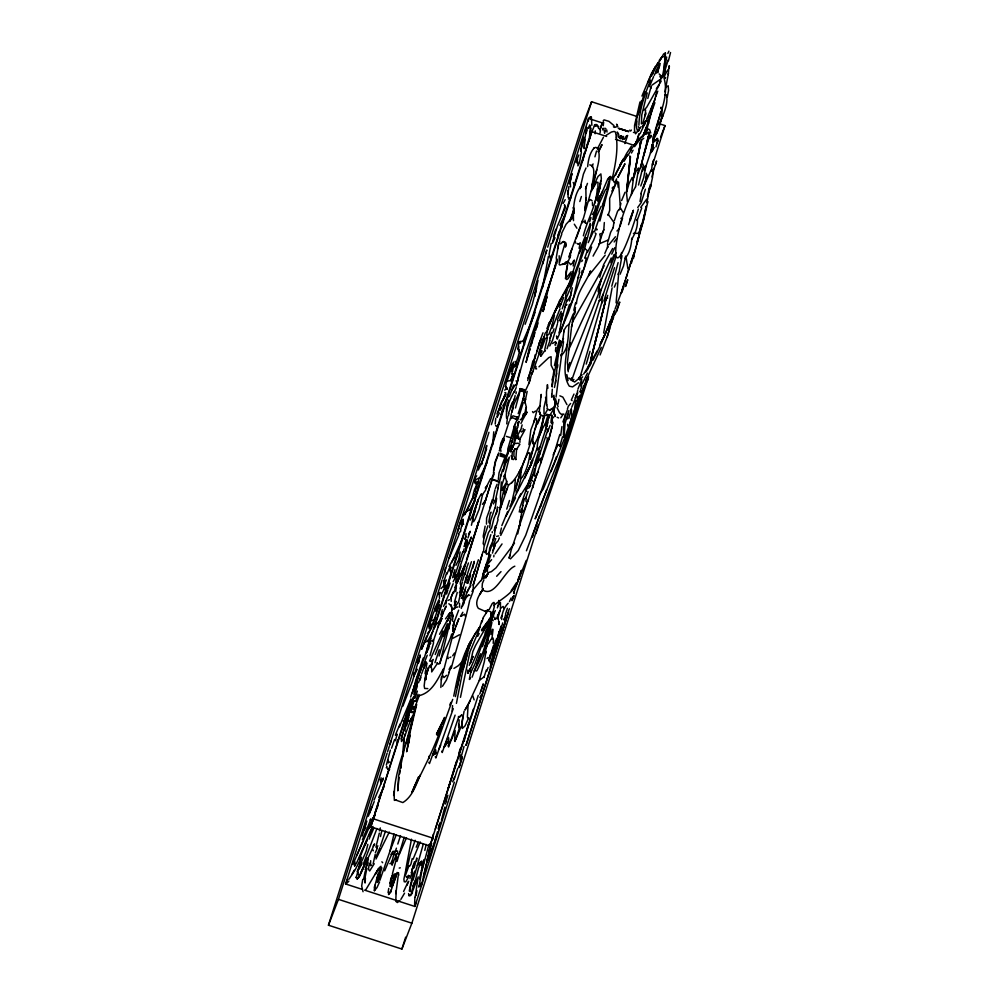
<?xml version="1.0" encoding="UTF-8"?>
<svg xmlns="http://www.w3.org/2000/svg" width="999" height="999" viewBox="0 0 999 999"><rect width="100%" height="100%" fill="white"/><g stroke="black" fill="none" stroke-linecap="round" stroke-linejoin="round"><path stroke-width="1.5" d="M506.468 411.913L506.481 408.204M592.732 228.609L592.732 226.348M451.198 601.398L451.198 598.576M549.075 254.433L551.211 243.281M475.561 479.108L475.536 483.391L476.848 484.915M489.223 558.004L489.26 552.509L492.769 542.694M516.595 448.901L515.834 459.565L513.886 456.019L514.01 450.924L515.109 448.726L516.595 448.901L516.433 449.55L519.905 444.268L518.019 443.194L515.434 443.544M591.62 247.053L568.169 313.049L557.242 339.148L556.98 336.638M504.295 493.968L504.345 490.659L507.03 481.293M580.856 386.163L581.743 379.433L577.959 389.073M592.807 219.58L595.904 205.732M665.284 59.228L665.384 52.997L663.523 54.071L661.862 57.33M501.698 619.555C501.71 613.611 503.946 607.467 508.179 603.246M568.206 371.765L568.356 366.87L569.705 362.525M630.182 158.366L629.845 155.856M429.021 758.453L429.071 756.181M493.756 431.818L492.682 444.805M553.621 396.416L553.758 399.862L555.831 398.988M563.424 435.164L563.773 423.301L565.571 414.548M403.534 753.009L403.896 738.211L401.511 741.52L401.323 738.761L410.676 704.457M425.449 675.824L425.824 679.77L425.649 670.704M443.856 587L443.881 585.889M586.038 200.212L585.839 186.576M584.865 207.53L584.914 210.514L586.101 198.139M593.319 226.373L593.344 225.462M600.761 180.707L596.878 199.251M454.995 575.099L455.069 572.589L453.946 573.376M488.698 556.043L489.71 548.039L494.268 537.874M551.748 394.318L551.66 397.227L554.045 395.292M444.405 584.502L444.53 580.619L444.455 584.652M454.757 738.698L455.132 730.469L451.173 740.446M533.791 482.43L533.041 487.624M591.858 125.362L591.358 116.908M416.695 860.763L416.795 857.954L414.135 867.819M448.651 737.712L448.976 744.642M485.039 632.941L493.543 614.485L493.406 611.575M482.579 494.567L479.158 509.128L475.012 519.443L473.576 521.703L472.739 521.353M515.596 433.691L514.16 440.422M591.945 186.226L591.845 188.886C591.52 182.967 597.627 166.171 589.747 164.86M470.204 599.1L472.977 591.67L473.389 584.502M489.635 527.734L490.534 520.904L494.867 508.116M588.686 141.621L591.808 131.643L606.618 136.451M669.018 65.922L668.219 74.575M636.575 125.512L636.8 121.079M451.873 610.152L451.61 606.268L448.851 603.733M498.389 619.917L497.564 615.034M564.11 434.99L563.985 437.35L565.047 423.514L568.893 410.452M498.326 479.495L499.038 472.914L504.932 457.392L499.875 455.919M514.135 400.374L515.134 395.567M517.782 427.609L518.806 421.453L517.407 423.439M584.902 139.385L584.215 148.664L584.278 142.12L586.838 127.285M402.797 756.443L403.896 738.211M606.181 298.401L589.697 364.36L583.678 374.101M665.384 52.997L664.323 66.508L662.25 77.535M597.24 188.736C596.49 205.457 587.187 219.83 583.354 235.826M640.571 167.607L649.313 132.667L647.689 132.105L645.554 133.779M492.207 532.717L492.27 531.68M551.985 394.006L552.297 389.248M475.899 671.041L476.885 670.741C486.263 652.772 491.033 632.005 490.871 611.75L487.612 610.826L482.879 618.119M595.129 133.741L595.317 130.906M541.296 462.549L540.709 458.291L537.2 463.149M552.385 384.066L552.185 386.975L552.522 377.834M452.172 711.151L452.559 705.619M468.756 717.632L465.01 725.911L462.312 728.471L461.95 722.427L464.123 711.138M504.645 477.697L505.294 474.537L501.985 484.652L501.81 490.147L505.644 483.641M461.638 726.785L462.949 716.408M573.813 310.227L575.474 303.184M599.825 240.959L603.808 229.67L604.333 222.552M664.023 70.217L664.535 63.024M373.139 846.116L374.613 843.905L359.24 877.035L357.192 878.97L356.256 877.584L361.526 857.179L355.095 869.954L348.988 879.207M588.361 121.129L588.548 118.456L603.284 123.239M365.422 878.258L365.072 883.016L365.209 876.685L366.908 868.256M526.223 497.352L525.936 501.086L526.898 502.247L528.296 500.362M638.648 168.594L635.551 186.925M461.301 608.403L463.736 601.036M506.73 423.876L507.542 417.058M645.604 109.915L645.167 115.597L645.579 114.036M381.106 777.796L381.044 783.878L380.244 779.457M452.46 621.241L452.984 615.459L451.61 612.624L451.985 607.904M493.194 643.344L493.481 639.685M517.182 432.704L517.357 430.419L516.858 433.703M652.984 164.56L653.309 160.577M412.899 718.368C407.842 745.441 392.595 772.439 394.368 800.374L396.478 800.087L394.78 799.712L402.847 802.572C412.5 796.69 415.984 784.864 420.167 775.024M587.637 166.633C588.299 160.052 589.672 152.884 594.205 147.864L595.804 147.377L597.964 148.376C601.635 159.191 595.566 170.779 593.881 181.506L596.803 169.768M393.631 795.479L393.981 791.383M410.464 706.231L410.739 702.971M518.806 346.528L518.456 350.786L520.779 353.409M604.183 265.746L572.602 321.728L573.414 317.607L572.402 322.677M524.987 402.672L525.437 398.888L525.074 402.822M589.298 139.186L590.421 126.473L589.785 124.912L588.086 128.421L589.11 127.622M616.096 302.834L618.556 274.95M488.836 521.815L490.297 513.274M525.087 402.684L525.437 398.888M561.838 353.234L556.043 397.09M575.012 309.777L575.499 307.567M651.548 171.091L652.235 163.724M474.125 670.928C484.44 653.858 489.06 633.304 491.383 613.611M521.328 431.98L524.999 429.695L519.792 439.223L518.344 438.836L518.568 436.551M563.523 341.72L562.075 351.898M606.98 132.043L606.755 129.907M501.311 481.918L500.374 496.94L500.961 506.78M414.885 897.302L414.597 904.807L415.534 904.232M472.727 519.48L474.125 511.213L478.209 499.5M559.178 255.769L559.265 263.274L564.56 244.755M415.159 897.152L418.194 876.872L411.775 893.381L409.602 895.529L408.866 895.566L408.579 893.606M599.238 297.964L601.211 289.298M496.653 498.326L495.142 507.954M494.642 533.578L495.641 526.123M597.852 190.597L598.001 182.342L596.515 182.255L591.171 191.496M554.445 387.437C558.179 371.678 555.644 352.797 563.498 338.524M628.621 171.728L626.523 191.696M628.945 168.656L629.582 162.525M669.143 68.357L669.38 66.096M555.456 383.291L555.756 380.432M626.748 191.708L630.157 159.765M626.735 190.821L630.494 156.693M498.526 604.02L498.913 600.424M567.132 344.368C566.645 357.854 561.55 373.988 569.293 386.176L572.564 386.888L578.458 382.779M469.705 600.249C465.084 622.989 457.055 645.654 451.273 668.231M597.914 192.545L598.189 190.072M544.705 349.837L547.452 337.525M659.615 81.406L659.802 79.695L652.097 85.09M433.216 641.483L438.037 627.072L438.598 622.015M465.509 538.136L466.009 533.641M512.962 377.222L513.199 375.162M589.622 137.188L591.058 128.259M650.849 88.324L651.398 86.164M441.433 679.907L443.331 669.904M532.579 441.396L533.016 443.881C532.017 434.415 536.351 425.05 540.147 416.571M639.31 234.753L633.453 257.13M406.78 869.742L410.252 854.832L415.147 840.271M550.936 422.502L551.81 415.234L551.585 416.508M492.732 500.824L494.942 489.847M517.757 349.175L519.23 341.483M568.419 190.459L568.893 186.526M396.216 890.571L395.766 901.273L397.365 902.534L399.912 900.524M497.327 415.284L497.077 417.32L499.4 412.949M540.909 396.965L541.233 394.393L539.273 411.388L540.384 414.76L543.306 416.059L548.376 414.76L546.553 414.448L550.599 415.334M590.022 238.037L595.679 218.219L601.098 206.518M399.051 777.359L397.739 790.858L398.589 776.048L403.446 752.884M487.212 645.854L485.489 649.338L485.964 651.56L484.365 661.55L479.295 680.456L468.106 704.595L467.395 717.207L468.656 718.531M515.996 393.743L516.233 391.895M633.503 258.379L633.903 255.269M443.131 672.414L453.134 633.953L458.891 618.556L455.944 625.986M498.713 635.764L499.313 631.156M533.416 362.799L540.534 340.284L540.134 342.37M546.753 338.361L547.177 335.202L548.876 334.415L552.822 323.626M557.492 367.507L557.854 364.76M562.449 342.557L564.123 330.07L566.408 326.348L569.08 324.238L573.176 314.048M563.886 331.868L564.123 330.07M584.914 210.514L585.988 202.56M567.245 418.993L567.882 414.173M509.303 370.741L506.555 379.957L505.694 386.388L506.843 388.936M536.026 366.396L535.701 368.831L536.625 368.906M560.039 329.782L561.163 321.453L565.009 307.13M647.065 143.981L648.014 136.938L647.065 143.981L647.539 141.671L640.596 166.883M426.96 663.174L425.112 673.726M560.701 435.527L561.925 426.598M631.368 194.568L633.116 180.807L632.579 177.722M598.888 287.774C605.669 267.17 597.015 288.024 598.738 293.281L601.186 289.785L616.008 252.572M467.844 670.029L467.694 673.301L470.904 667.607L486.75 630.319M598.351 291.508L598.851 287.974M613.161 227.697L613.861 222.715M640.247 144.73L641.857 139.823L643.781 138.212M370.679 860.676L370.429 865.696L371.591 865.171M559.29 444.967L559.74 446.441L559.939 445.017M577.235 401.336L577.322 400.686M486.226 448.901L486.725 445.442L482.954 459.528L478.346 469.967L477.984 469.368M439.085 592.395L439.523 598.588M470.354 513.424L470.754 510.614L469.493 509.94L466.545 511.351L464.71 514.747M469.343 679.42L471.078 670.304M497.415 506.93L496.328 513.836M552.372 384.578L560.264 340.721M640.796 193.731L646.216 178.809L646.378 173.314M511.65 374.188L513.623 366.471L514.51 365.097L514.522 366.983L517.919 357.642L519.28 352.422L519.005 349.613M556.218 376.123L556.643 373.251M441.383 677.21L440.846 687.474M537.837 462.3L540.284 451.223M579.145 272.065L579.72 268.256M654.183 168.107L652.022 177.01M485.764 652.934L485.964 651.56M646.84 174.725L646.216 178.809L646.778 175.05M445.979 604.045L446.516 600.524M519.792 439.223L519.93 438.324L519.93 442.32M554.02 369.955L552.447 380.294L552.971 377.26M545.466 430.606L546.178 425.999L545.442 423.539L547.789 415.621M617.507 133.516L617.232 132.005L617.894 132.867M620.679 258.441L621.59 252.51M581.406 151.973L579.432 162.849L577.946 165.834L577.897 162.637M395.879 893.618L398.601 872.876M453.983 623.726L452.709 631.056L454.22 621.478M459.178 719.854L458.728 727.609L458.691 724.25L458.703 725.986M455.781 591.583L456.431 585.277L453.746 592.882M510.864 416.583L511.326 413.686M565.846 244.368L565.409 247.115L564.835 241.895M557.642 322.739L557.979 320.592M543.518 415.971L541.495 428.496L544.418 415.259M551.81 415.234L551.685 420.716M362.737 879.37L361.675 886.026L363.037 891.732M452.709 631.056L453.271 627.609M521.053 516.633L519.418 526.311L522.352 508.791M552.26 328.122L560.002 308.791M569.455 300.986L572.315 287.799M650.237 184.665L646.977 202.347M444.83 572.102L445.492 567.981M411.463 839.197L405.731 869.717M560.689 346.915L561.413 342.37M601.922 300.836L603.009 294.056M388.062 892.744L388.761 888.436M621.99 255.694L619.168 271.778L617.906 274.438M506.718 381.968L511.538 367.744M416.096 895.541L416.933 890.534M490.184 654.757L489.26 660.264L490.596 663.523L499.3 631.405L495.005 647.464M369.243 863.286L368.481 869.292L369.655 870.978L374.238 863.748M568.081 261.763L570.654 255.407M646.216 206.131L642.944 222.665L638.024 239.56M413.673 689.36L415.746 680.282L423.251 658.066M522.115 424.887L520.604 430.694M557.517 249.013L558.903 242.62L556.256 257.68L556.93 263.361M640.022 201.511L641.271 194.193M668.468 73.139L664.972 91.871M507.592 405.457L508.491 400.162M446.553 573.026L443.681 582.242L443.781 586.7M451.373 615.234L448.838 629.133M499.975 448.289L500.824 443.381L503.034 438.374M546.615 335.214L547.402 330.706M399.687 773.775L400.187 771.003M513.886 433.678L514.947 427.759M571.391 328.521L567.395 362.475L568.231 370.192L600.312 289.335M375.924 847.214L379.32 833.141M460.464 697.327L469.905 651.922L478.783 630.669M643.219 165.609L638.511 185.002M394.043 833.915L389.96 851.21L379.857 880.356M472.839 496.316L473.801 491.858L475.424 490.646L476.948 485.764L476.086 487.037M503.558 441.521L504.045 438.848M492.407 553.121L495.092 545.104L492.907 550.387M650.274 187.837L652.559 177.16L652.822 169.718M551.997 325.786L554.42 315.334M568.856 418.569L571.291 408.491M396.079 859.515L396.528 854.157L392.02 865.171L392.607 860.464M456.418 703.371L462.774 670.916L467.707 653.084M487.637 566.933L487.3 571.478M460.177 758.778L460.989 754.844L460.114 756.98M386.338 765.159L390.372 750.087M603.646 333.017L612.112 287.837M644.655 169.93L651.56 149.8L651.773 144.543M419.755 656.555L418.344 663.111L420.179 654.957L412.412 681.38L402.847 706.206M453.733 696.128C457.704 676.735 461.288 656.231 472.115 639.31M516.296 386.176L518.131 379.22M491.52 528.171L493.931 518.618L497.327 510.264M482.767 578.846L483.816 573.301M390.921 877.909L390.072 883.665L392.657 875.099M493.431 472.802L495.529 461.85L498.164 454.87M516.783 383.978L523.588 358.828L555.744 265.609M531.181 480.906L534.615 469.305M580.956 150.275L580.681 151.349L582.405 142.47M554.445 365.597L560.102 340.622M413.961 672.976L413.798 676.273L417.307 669.255M577.197 393.057L577.709 390.397M647.489 196.666L649.188 187.949M667.32 96.828L668.568 90.422L668.194 85.752L665.546 87.562M363.673 879.008L365.135 871.54M503.309 469.592L505.344 459.253M515.484 488.474L520.641 471.428L515.834 489.098L516.308 492.807M391.608 877.909L392.17 875.074M466.82 539.46L464.235 546.64L466.083 539.772M409.278 891.008L411.051 882.055M493.531 470.392L495.329 461.326L498.688 452.884M523.264 398.926L524.85 391.883L524.15 393.494L529.108 382.829L532.03 372.677M540.684 356.268L541.008 354.633M573.176 265.996L574.35 260.052L572.976 261.576M603.658 122.19L603.234 125.737M413.661 689.585L414.385 685.988L413.324 690.022M455.432 696.603L460.027 674.662M512.287 451.948L511.9 459.19L511.763 457.155M493.319 616.883L493.581 615.521L490.734 620.566L491.908 622.564L489.46 633.541L483.816 651.473M558.004 404.145L558.953 399.4M506.618 407.38L507.417 403.371M537.986 280.394L534.715 296.378L536.451 288.249L532.292 304.42L525.124 324.275M421.228 865.496L422.09 861.213L417.345 865.284L413.037 880.107M431.668 843.431L427.397 861.063L429.97 856.355L433.791 844.58M504.32 487.187L499.562 509.877M527.185 391.408L525.524 399.263L524.325 400.986M488.036 624.537L488.673 621.378L486.9 622.739L481.905 630.906M571.928 325.062L571.44 327.447L572.614 321.491M551.81 428.259L552.21 426.735L548.726 439.785L553.034 422.19M638.373 154.67L641.358 139.972M354.907 861.762L354.682 865.983M426.523 674.75L428.459 667.757L424.925 679.445L424.163 685.863L424.637 688.473L427.797 688.598M457.092 687.362C461.301 668.618 464.822 648.301 476.211 632.454M586.138 237.637L578.858 262.55L569.405 286.8L573.276 271.74M634.427 174.013L640.259 144.443L634.128 174.8M423.851 668.331L426.049 661.887L425.999 664.972M426.81 652.247L428.608 643.443L428.121 640.359L432.917 631.48M557.092 259.178L547.864 290.634L543.119 311.413L545.953 300.374M569.617 258.192L570.866 252.085M593.856 219.48L599.775 197.777L607.979 178.471M593.356 224.001L593.893 221.378M577.559 396.228L577.16 400.574M543.119 311.413L545.604 299.425M599.163 190.921L600.686 183.541L598.701 193.007M633.703 177.198L639.335 150.037M653.271 138.324L653.97 134.927M644.83 212.725L646.053 206.793M647.876 201.673L643.818 219.393L638.723 234.153L638.249 233.279L633.416 233.391M524.075 393.793L523.189 399.7L525.099 399.275M562.662 315.122L561.163 321.453M574.15 413.099L575.586 400.774M625.661 256.169L623.501 266.034L620.079 274.263M389.86 886.375L391.046 880.731M529.994 459.203L534.627 443.156M535.364 465.946L538.498 454.645M573.339 316.995L575.137 308.454M482.092 554.632L473.401 584.39M427.447 858.516L426.835 861.388L427.36 859.053M487.737 629.008L474.875 664.11L470.841 672.477M542.569 287.4L548.476 256.169M430.407 847.227L421.166 886.4M567.519 265.047L565.459 278.571C567.694 282.118 570.067 274.613 571.153 273.414M579.095 248.314L580.294 242.769L578.259 244.43M637.562 139.598L638.761 134.078M493.893 535.302L492.919 540.796L494.917 534.602M421.553 870.629L424.288 859.59M538.873 344.742L540.334 341.895M517.707 533.928L519.542 525.474M408.953 741.37L406.655 751.76L410.676 729.52L416.695 704.47M580.681 151.349L583.803 137.225M596.266 198.077L597.09 194.38M599.75 277.297L603.671 264.51L612.662 248.489M619.517 209.665L620.916 203.272M652.397 144.593L650.511 153.084L651.298 150.112M406.793 725.237L409.14 714.66M409.478 713.149L410.139 710.202M463.174 521.528L462.075 526.023M428.171 855.406L431.58 840.921M483.916 652.647L485.539 645.354M555.444 399.45C556.643 405.132 551.573 411.026 555.407 416.483M611.95 179.882C615.421 164.473 619.005 147.59 615.421 132.055L614.123 131.406L611.388 132.03L606.243 135.29M458.042 529.045L457.53 531.343L459.14 528.346M471.428 525.249L473.002 518.256M451.698 634.028C448.963 644.255 442.395 652.984 439.872 663.461L438.549 664.085L436.963 662.674M412.212 858.578L410.989 863.96L409.79 865.996L408.928 865.846L405.631 874.799M530.394 459.016L533.891 446.378M545.504 400.786L543.993 407.492L544.018 414.11L545.154 413.811L547.365 409.84M645.404 189.223L641.246 202.51L637.712 207.53M414.61 687.911L420.916 668.506L420.104 671.066M490.884 513.124L491.108 512.112M518.181 396.578L520.154 388.586L524.55 389.722M364.61 890.146L414.897 906.468L415.721 902.871M521.253 477.659L517.582 490.734M484.902 648.026L485.551 645.217M519.243 512.012L519.917 509.053M414.086 690.759L422.015 663.998M452.584 577.684L454.957 569.617M455.606 582.842L456.63 574.987L453.159 581.743M500.099 533.691L501.411 528.009M549.575 340.634L551.71 332.442L550.149 338.162M599.5 188.611L601.348 178.696L600.874 173.926L598.026 176.461L592.669 187.712M499.163 637.1L500.199 632.567M569.73 424.762L571.665 416.358L571.465 409.44M668.219 59.878L663.086 76.436M670.541 52.547L668.456 60.739M424.812 850.436L426.198 844.467M423.464 876.56L426.386 864.01M410.252 735.326L407.904 745.354L408.953 740.858M495.204 501.061L498.176 487.712L497.677 488.823M511.538 503.608L514.46 490.484L515.322 479.67M491.87 639.01L493.069 629.407M657.492 72.228L658.878 66.284M618.106 262.612L611.775 286.263M660.814 108.192L661.051 107.205L661.55 109.653M508.291 415.959L508.878 413.474M463.099 668.88C467.095 654.782 470.217 639.148 479.42 627.447M565.372 245.941L566.058 243.007M470.641 662.062L470.442 662.886L472.852 651.498L475.524 645.516L487.724 623.988L483.678 630.007M419.48 878.858L423.039 863.835M428.671 852.784L431.281 842.257M555.819 400.474L553.508 410.214L554.07 414.048M594.492 179.058L583.591 217.732L569.942 254.071M392.445 873.663L396.953 856.955M515.496 407.979L520.342 389.997L525.511 391.908M405.706 870.491L403.883 879.232L404.245 881.767L405.744 881.855L409.44 875.748M533.828 422.102L537.187 409.665L540.159 405.582M438.536 829.582L440.322 822.165M551.56 423.489L552.422 419.892M607.792 242.095L610.651 232.255L613.361 227.335M450.736 619.28L439.872 663.461M460.839 591.92L458.666 601.698L453.683 608.965M472.689 568.219L474.338 561.363L466.995 583.379M582.679 160.727L584.752 152.185L423.801 659.315M438.224 828.733L439.323 824.187M481.418 629.907L488.798 620.104L490.734 620.566L494.318 606.768L494.143 602.497L493.056 602.684M644.467 214.236L636.825 244.48M460.127 551.947L458.766 559.89L459.877 561.5M515.409 365.309L516.171 362.15L515.134 361.376M571.366 176.985L570.179 181.818L570.566 186.9M501.398 474.013L497.627 488.798M509.203 450.636L514.56 432.979L513.873 433.266M557.18 348.251L559.39 339.96M389.335 892.057L388.549 894.58L390.459 892.469L397.09 872.427M525.387 403.309L526.348 407.355L525.312 411.6L522.165 418.581L520.866 419.93L520.242 419.33M594.705 203.197L597.602 193.843M613.886 315.309L614.16 314.185M501.036 475.686L502.472 469.867M530.956 369.905L531.306 368.519L530.332 372.402M516.758 435.189L514.023 444.493L510.676 451.673L514.448 442.794M447.889 795.241L445.954 801.31M502.722 622.889L500.349 631.368L501.473 626.373M606.081 298.127L591.196 358.204M595.317 341.758L605.943 298.801M414.385 685.988L413.299 690.184M414.098 698.189L415.447 694.705M536.813 351.124L537 350.324M580.094 188.699L581.006 185.052M421.603 870.604L424.35 859.552M468.431 724.163L464.11 741.345M509.852 420.454L510.439 418.106M529.108 382.829L530.519 377.897M498.401 616.296L500.149 610.077L496.665 618.306L495.042 619.417L494.842 617.394M500.437 608.94L500.462 602.509L499.088 603.284L498.101 605.681M504.195 620.229L505.444 615.247M591.083 358.629L597.165 334.353M587.2 377.909L583.628 389.498M442.12 616.271L443.294 611.638M432.28 848.638L431.593 851.373L436.863 835.226M635.526 186.913C609.964 229.033 607.342 310.327 638.373 209.041M367.857 844.38L366.133 851.198L362.175 860.439M423.389 843.718L417.345 865.284L421.491 861.25M426.723 862.612L428.546 855.406M511.663 418.581L511.963 417.407L517.095 419.817L514.835 424.55L507.729 449.225M483.029 573.926L486.788 563.099M507.392 608.291L505.469 614.16M657.442 72.652L659.715 65.297L656.168 73.177M656.793 91.896L646.178 132.068M569.43 183.766L572.04 173.601L569.817 180.369M482.992 551.635L473.226 585.264M490.846 634.54L492.207 629.27M405.919 743.206L414.735 710.913M440.896 615.047L442.295 609.665M478.146 483.841L478.946 478.384M511.638 412.375L513.523 405.094L518.219 394.63M411.351 880.569L413.224 873.338M560.789 355.694L561.138 354.333M441.408 820.229L444.817 807.117M569.48 344.643L569.979 342.744M637.886 115.01L644.917 91.533M652.722 141.995C655.394 120.929 670.304 99.063 663.923 77.71M638.723 234.153L641.433 224.45M496.066 646.365L494.293 654.382L494.98 652.996M412.3 692.994L415.409 684.914L413.723 688.91M413.636 864.422L411.351 873.138L414.485 861.7M414.672 871.128L410.352 887.512L410.314 891.62L411.788 891.445L414.76 881.393L416.021 879.882M478.896 629.795L481.78 620.779M432.23 838.611L433.391 834.165M546.465 424.038L549.35 416.009L554.695 407.58M542.757 263.973L543.931 259.515M472.864 577.085L473.489 574.737M460.352 673.264L465.571 655.282L471.153 642.057M546.116 425.337L547.14 421.478M660.801 111.763L652.747 141.92M365.434 870.042L368.419 858.928M410.015 710.139L404.57 730.494L405.332 731.031M503.571 398.926L505.232 394.193L506.131 394.168L502.659 400.724L505.232 394.193L496.94 413.986M474.575 512.537L476.136 506.718M503.184 471.503L505.981 462.25L509.415 457.13L505.044 474.363L503.558 476.511M616.995 181.156L609.665 198.389L609.715 210.277L608.079 215.409L608.204 214.273L614.123 222.727M641.445 100.674C639.984 110.414 633.229 121.928 637.812 131.456L639.298 130.407M642.782 123.464L645.891 112.974M632.105 259.777L633.191 255.756M495.754 418.281L495.204 424.013M517.882 378.259L520.092 370.017M518.206 413.611L523.076 399.038M517.719 425.437L518.806 421.453M557.467 323.801L552.547 340.297L549.737 345.966M513.848 433.728L514.597 430.969M481.168 580.844L488.561 556.98M509.215 558.291L511.138 550.187L549.013 438.811M410.664 697.002L423.339 660.152M514.173 426.96L514.835 424.55M532.692 371.403L531.967 374.063L539.098 353.833M570.928 293.007L571.44 291.146M559.815 434.465L552.559 458.678L525.736 535.227L518.281 550.524L510.439 558.928M643.918 154.932L649.1 136.026M473.314 516.858L474.887 511.138M584.677 248.564L590.184 227.297L590.347 223.489L580.182 248.963L565.821 294.305L565.559 299.475L571.366 286.026L584.677 248.564L587.362 250.624L584.815 257.967M599.85 221.104L608.915 186.476L610.377 176.573L609.19 177.41M460.202 760.339L464.036 746.403M633.004 256.805L634.19 252.485M636.962 242.382L638.161 238.049M376.598 879.632L380.944 866.22M527.697 380.482L528.858 376.286M594.929 156.843L596.54 151.024M513.311 596.241L512.062 600.724L513.474 596.278M552.647 241.483L557.454 225.936L565.147 208.117L564.535 204.795L564.86 206.93M460.039 588.811L461.088 585.052M534.39 432.142C527.547 449.275 524.213 468.906 511.5 483.004M535.114 429.533L536.738 421.441L536.401 418.593L535.364 419.568M571.528 377.847L571.291 380.095L574.625 382.018L579.932 377.634L602.135 301.423M378.209 873.8L374.35 887.537L375.262 884.964M622.926 137.6L624.025 139.336M574.65 313.961L575.374 311.413M639.972 101.973L634.577 125.3L634.515 130.37L635.601 133.804L640.933 126.848M574.887 400.012L576.635 393.806M504.42 463.037L506.043 457.405M495.279 501.61L496.091 498.738M442.495 724.325L444.056 718.793M463.261 552.01L464.173 548.801M511.863 412.337L513.411 406.855M506.481 455.944L500.337 453.271L500.049 454.37L506.168 456.905L508.066 450.387M522.552 505.444L524.5 498.576M434.265 843.106L437.5 831.755M647.789 98.426L650.961 87.263M641.733 208.017L637.125 220.442L637.3 219.455C638.124 226.586 635.064 233.604 631.568 239.623L631.905 238.124C631.168 245.117 630.057 252.897 625.124 258.242M655.406 165.06L656.568 160.964L654.033 168.806M362.162 836.026L365.497 824.35L362.737 832.642M492.082 479.433L462.1 575.149L465.796 562.25M379.583 881.88L376.998 887.574L374.413 890.683L375.237 887.824M397.003 861.413L404.233 837.187M544.418 415.459L538.249 436.825L534.34 444.955M626.573 192.095L629.02 183.654L632.255 177.397M614.547 267.645L603.846 301.061M382.517 780.768L383.304 778.071L374.076 800.112M454.458 602.11L457.242 592.482M465.284 589.934L462.949 599.562L463.511 601.011M485.139 526.148L483.254 535.926L483.391 537.574L484.253 537.574M535.427 468.306L534.29 475.487L535.289 476.723L538.399 471.79M539.235 354.57L540.896 348.851M497.714 518.606L499.375 512.824L499.8 508.004L498.876 507.667M496.366 525.449L498.064 519.58M616.283 137.712L617.095 134.915M647.215 92.919L641.77 114.935L641.383 123.913M559.74 446.441L562.562 436.738M631.38 263.237L636.413 245.916M439.098 656.006L448.439 623.888M490.571 505.569L492.282 499.675M569.517 304.383L560.814 331.793M594.13 219.78L599.725 202.36L605.494 189.523M465.571 542.432L466.208 540.234L466.446 541.058M494.13 530.407L495.492 525.774M580.069 391.82L581.83 385.826M600.087 354.97L607.242 336.713L612.362 319.48L608.416 330.032M446.615 594.043L447.839 589.909M470.167 584.353L472.927 575.012M542.357 343.556L545.179 333.092M614.298 220.729L617.594 211.214L619.805 208.754M654.682 137.45C658.94 128.896 662.437 119.368 661.987 109.665M364.872 827.821L366.858 821.128M396.99 742.145L397.602 740.072M413.811 694.33L417.407 682.217L414.523 691.57M546.778 297.502L544.08 306.568L545.841 300.936M488.611 628.209L482.467 646.653M635.389 144.343L639.123 134.066M459.003 767.482L462.3 757.13L459.003 767.482L460.302 763.149M586.238 364.073L590.022 351.336M630.344 220.542L633.366 210.402L629.994 219.081M587.012 377.884L583.066 389.21M639.135 233.316L641.233 226.249M373.139 863.898L375.199 854.42M514.31 392.132L516.208 387.575M620.117 226.161L622.539 218.094M490.072 667.207L490.821 664.71M464.373 583.441L471.441 561.738M390.459 892.469L391.271 889.747M555.856 347.352L555.444 350.999M449.837 783.241L448.326 788.149L456.343 761.613M458.966 752.871L460.277 748.501M499.7 637.037L495.005 652.122L498.626 641.795L495.929 648.938L497.739 641.558L496.303 639.098M607.242 336.713L609.677 328.646M427.684 647.452L429.845 644.055L428.059 646.728L426.011 653.496L428.821 648.189M401.323 738.761L403.221 732.492M424.925 679.445L428.459 667.757M529.87 349.375L526.073 362.375L529.27 348.201L556.893 260.901M530.719 346.566L532.005 342.357M464.21 584.49L460.701 594.592C460.989 600.561 460.864 589.073 462.612 588.274M465.971 586.987L462.275 597.926L461.263 598.326M467.307 582.567L470.167 573.938M517.981 419.38L523.301 402.497M481.093 691.046L483.266 683.865L479.77 694.13M643.468 187.8L646.266 178.609M545.591 254.083L546.828 250.012L491.371 424.675M529.782 373.226L528.234 378.296L530.082 372.827M532.729 364.373L534.865 357.33M596.391 199.75L597.802 195.13M486.038 613.249L486.813 610.726M586.6 381.306L551.598 484.827M627.872 272.502L633.266 254.77M540.846 346.441L543.931 336.975M381.868 867.806L377.372 882.467L380.219 875.149M525.911 408.803L526.348 407.355M535.227 468.981L536.987 463.211M460.664 529.945L463.236 519.28L460.964 523.176L463.673 524.225M415.397 685.639L416.883 680.794M527.347 357.392L530.082 348.501M531.743 343.119L533.941 335.976M504.932 457.392L504.72 458.104L505.744 458.354M635.426 144.118L636.238 141.483M588.611 376.76L568.369 439.922L535.864 533.703M451.286 567.357L449.712 570.479L450.274 566.158L446.778 574.313M431.006 666.895L432.08 663.436L430.581 666.358L431.705 668.493L431.705 671.915L437.5 663.274M462.737 574L460.227 582.917L460.514 584.69M462.662 580.419L464.56 574.288M534.54 358.304L535.202 354.745M449.35 672.177L446.403 680.119L442.457 686.288M500.049 509.515L508.641 484.69M536.75 474.55L534.677 480.469M415.334 880.444L418.531 868.056L421.153 862.012M494.867 652.085L497.714 642.931M652.597 164.81L653.558 161.701M443.681 582.242L444.493 579.67M533.728 336.713L535.064 332.43M501.535 444.942L509.14 421.541M464.685 574.862L465.484 572.29M385.489 831.131L380.369 846.29M604.295 203.696L594.517 231.668M567.357 409.24L568.269 406.318L570.616 403.471M395.417 740.709L397.152 734.178L396.253 735.451M561.763 215.672L564.71 206.918M535.689 330.344L536.95 326.311M573.738 212.5L572.452 216.608L574.05 211.538M533.316 362.225L534.14 359.615M592.132 225.487L593.406 221.441M414.086 700.836L412.312 706.443L411.6 705.744L411.775 700.699L413.961 696.178L411.75 703.908L412.337 708.641L413.499 709.178L415.821 707.592M484.428 503.708L492.082 479.458M461.588 593.256L463.324 587.737M467.632 582.517L469.505 576.585M470.591 584.29L472.415 578.521M620.167 138.374L621.016 135.689L621.715 136.975M521.416 570.491L518.606 579.408L519.692 578.334M538.211 525.124L411.875 923.188L401.898 949.05L328.459 925.224L581.605 127.61L591.583 101.748L637.112 116.521M328.459 925.224L338.449 899.35L591.583 101.748M361.688 889.197L345.592 883.965L387.1 753.196M442.132 579.87L389.685 745.142L391.146 740.971M442.594 578.384L488.961 432.292M547.714 247.178L588.548 118.456M354.32 864.747L354.608 865.908L356.755 862.636L372.29 826.71L370.654 826.76L374.75 815.159L370.654 826.76L429.907 845.991L478.259 695.341M411.051 699.462L374.712 813.985L378.097 805.456M588.773 139.485L585.414 151.249L587.862 142.969M370.654 826.76L410.964 701.448M426.81 651.498L431.019 638.236M433.828 629.395L591.808 131.643M379.395 830.868L380.332 827.946M579.82 201.536L581.406 196.516M565.933 297.789L562.225 308.766M564.622 307.542L566.982 300.125M506.755 509.14L509.502 500.462M539.647 454.582L548.039 429.233M435.264 829.133L449.75 783.491M450.212 782.017L465.297 734.477M466.246 731.505L473.314 709.215M488.873 660.189L493.593 645.342M483.928 677.484L486.288 670.054M489.123 661.126L495.729 640.297M658.878 125.025C662.687 115.572 668.493 105.357 666.545 94.83L664.672 95.042M414.897 906.468L454.333 782.18M466.058 745.279L508.354 612.037L501.473 634.115M655.968 146.89L657.854 140.959L653.421 139.51M401.898 949.05L405.669 937.162M654.17 159.74L665.022 125.574L659.14 123.676M628.071 271.553L632.13 258.753M386.875 766.67L386.338 767.881L386.8 767.17M591.533 132.48L594.093 126.536M536.663 327.31L538.074 322.927M545.254 302.485L547.052 296.815M466.508 559.802L478.721 521.503L469.955 548.863M465.559 581.893L467.707 575.149M467.932 583.366L470.579 575.099M400.512 835.601L397.789 844.03M624.825 143.569L627.647 135.489L626.785 135.739M466.083 745.254L508.716 611.326M621.79 291.246L627.634 272.964M586.076 133.354L587.175 129.92M387.575 751.71L389.26 746.453M448.276 588.523L450.062 582.966M454.208 577.484L462.762 551.835M404.258 737.1L405.332 733.753M508.404 413.424L514.485 398.564M464.572 575.037L466.695 568.443M537.4 349.076L539.398 342.844M538.523 353.634L543.868 336.975M513.736 435.539L514.56 432.979M549.887 340.784L547.04 348.763M526.948 487.462L548.114 421.978M509.378 396.553L513.561 384.977M456.768 576.386L464.248 554.145L471.428 537.037L468.494 544.318M544.805 303.908L545.766 300.936M460.901 586.725L462.425 581.967M458.641 610.189L452.872 625.599M462.275 597.926L464.248 591.82M478.384 559.752L473.813 573.563M468.281 671.453L467.694 673.301L470.904 667.607M454.058 779.744L457.792 768.181M362.412 839.747L370.991 818.893L369.992 819.892M572.427 216.746L573.626 213.074L569.43 221.491M457.742 576.435L459.115 572.177M456.73 582.604L459.041 574.15L457.829 574.85M581.705 223.239L582.429 221.004L586.238 223.451M512.912 436.088L516.033 426.461M580.032 277.397L580.869 277.048L584.39 267.345L586.263 257.917L585.202 258.167M621.902 292.457L623.801 286.601M458.778 573.364L461.138 566.158M592.519 165.784L592.207 166.733L592.569 165.335L591.595 165.971L593.131 163.973M530.169 371.953L532.954 360.789M552.734 332.717L554.02 328.796M458.853 716.508L448.601 746.977L448.039 745.654M562.924 421.94L567.195 410.452M414.735 694.043L417.382 685.951M525.998 491.333L528.933 482.392M528.508 499.438L523.601 511.351M584.203 385.189L557.991 461.863L535.152 518.881L541.495 504.22M553.334 236.613L555.769 229.283M541.745 348.314L545.417 338.236M606.43 189.011L610.377 176.573L613.573 179.046M394.605 853.695L396.416 848.163M636.8 243.232L637.612 240.784M418.044 694.355L415.884 700.861L414.922 700.923M495.766 538.548L493.181 546.341L498.326 540.609M395.429 874.038L391.121 886.987L393.406 879.357L396.228 873.938M459.665 727.359L454.97 741.495L454.483 740.097M621.016 293.344L625.137 280.894M626.048 278.122L627.422 273.976M416.333 682.242L421.89 665.596M434.952 662.737L439.298 649.725M589.635 221.803L591.033 217.645M434.977 627.085L435.814 624.587M659.927 82.68L660.801 80.07M455.107 715.122L442.232 752.522L441.645 751.186M648.688 192.382L651.086 185.227M459.115 526.036L460.676 521.416M540.047 340.759L542.994 332.792M559.44 320.704L561.938 313.311M632.804 180.419L635.801 171.553L638.498 168.007M414.997 698.139L417.382 691.083M503.621 440.072L500.699 448.501M549.063 325.374L552.135 318.069M443.756 636.513L447.302 626.048M365.359 869.654L367.807 862.437M616.046 256.718L603.471 293.556M628.533 224.688L633.366 210.402M453.134 633.953L454.895 628.808M490.834 554.745L487.562 564.31L491.608 559.677M539.535 515.621L532.18 537.15L533.216 534.403M498.114 412.487L499.937 407.167M513.211 373.763L510.864 380.619L507.867 380.981M467.957 537.874L470.204 531.318L468.531 534.003M455.894 575.449L455.432 576.785L456.743 576.61M419.48 695.004L415.147 706.593L413.499 709.178L413.324 706.73L412.337 708.641M505.569 492.807L506.993 488.636M540.996 460.814L546.49 442.757L547.44 438.536L546.803 437.687M480.756 653.696L472.09 677.172M607.729 295.354L606.618 298.589L607.679 298.102M475.849 492.457L474.325 490.284L477.934 481.431L476.898 482.005M408.653 717.432L404.158 730.369M654.894 102.71L650.112 115.896L648.938 117.882L648.563 117.295M599.437 300.112L572.052 379.333L571.291 380.095L568.993 378.034M513.598 593.231L518.194 580.556M404.682 736.325L411.138 718.581L409.99 720.953L413.124 714.859M558.903 332.967L560.764 327.597M501.835 525.599L507.654 511.55M519.917 507.754L529.67 479.607M509.065 557.792L509.94 555.257M579.695 395.379L564.597 438.211L550.911 471.803M481.693 463.099L486.613 449.026M512.874 374.837L510.864 380.619L512.562 380.731M418.494 682.792L421.178 675.099M360.327 865.758L361.713 861.762M465.609 579.52L466.808 576.086M602.26 205.794L608.216 187.163M525.574 498.476L528.021 491.471M599.949 129.633L602.434 122.552L599.937 129.645M391.558 748.201L394.605 739.485M419.63 673.026L422.365 665.197L419.667 672.439M453.234 708.728L435.864 758.004L435.289 756.68M420.217 841.945L413.074 859.227M519.892 574.7L521.391 570.429M569.642 221.316L574.013 208.903M419.842 680.419L420.904 677.422M539.885 446.815L537.175 449.775C536.925 440.696 540.559 431.168 545.442 423.539M481.655 622.614L483.017 618.731M640.784 185.976L643.693 177.685L645.903 165.921L644.917 166.146L642.482 171.091M477.122 663.523L479.945 655.531M486.163 644.692L487.749 640.197M476.523 505.269L478.284 500.274M594.842 220.604L595.679 218.219M577.797 277.784L579.795 272.178M621.615 200.562L625.049 192.27M499.8 629.982L501.298 625.724M559.652 307.43L563.686 297.452M570.404 220.642L573.901 210.876M585.476 188.948L587.462 183.379M357.105 871.628L361.526 862.162L361.638 864.06L359.103 869.13M640.047 133.741L644.992 123.264M553.146 480.482L526.423 550.786M532.654 319.018L535.077 312.3M429.97 655.719L433.516 643.069L433.379 639.959L431.318 641.121M603.808 229.67L602.597 233.029L599.712 234.091C602.597 242.345 596.415 249.176 593.094 256.106M643.356 135.427L650.312 116.084M523.126 505.457L520.654 512.312L521.915 510.801L521.965 512.287M421.703 649.025L426.735 636.001M580.257 227.26L576.136 238.649M611.076 323.289L614.61 313.536M531.955 368.868L534.702 361.313M579.482 253.047L585.476 237.887M452.709 699.387L429.483 763.536L428.821 762.299M554.969 460.814L556.431 456.818M513.474 597.277L514.185 595.317M486.75 671.203L488.086 667.532M435.427 617.632L423.713 644.48M499.712 509.39L502.022 503.096M540.534 506.568L546.64 489.86M561.575 233.466L566.083 224.263L570.941 218.993L572.614 218.544M421.628 673.813L425.199 664.123M537.674 423.788L540.734 416.346M616.633 311.551L619.755 302.023L615.072 314.26M505.844 381.893L506.555 379.957M411.763 870.466L412.987 867.157M561.213 311.488L557.454 319.767M643.269 135.839L646.453 127.26L643.206 136.014M542.145 350.911L540.034 354.583L540.884 350.749M466.308 568.668L468.444 562.949M365.247 844.967L367.27 839.535L359.078 859.202M559.815 239.448L561.763 234.216M641.945 96.066L651.623 73.114L658.353 62.263M655.694 96.728L657.779 91.146M409.94 878.508L412.038 872.939M482.954 459.528L484.465 455.494M500.936 414.473L502.709 409.74M414.46 686.425L418.956 674.775M427.235 655.207L423.314 665.184M369.53 813.149L371.765 807.217M548.176 418.906L548.701 417.507L547.052 421.765M557.779 235.502L559.465 231.069M508.354 450.474L509.94 446.278M363.236 864.247L376.948 828.508M615.109 308.878L621.278 292.607M609.815 324.325L613.96 313.386M547.614 431.893L550.087 425.374M500.437 410.177L501.598 407.117L501.685 408.366M510.152 407.979L512.237 402.51M512.237 404.433L513.236 401.835M431.918 616.87L428.633 625.449L431.918 616.42M499.25 450.924L500.736 447.053M547.539 329.633L549.15 325.437M588.211 242.645L593.481 231.306M661.238 78.771L662.237 76.161M389.96 851.21L396.278 834.664M497.327 607.879L499.088 603.284M608.978 325.075L610.539 321.004M612.087 316.945L614.672 310.165M452.684 781.83L454.483 777.135M599.775 197.777L600.948 194.73M460.689 589.535L461.675 586.987L459.353 592.907M656.618 133.704L658.89 127.797M392.632 885.551L396.066 876.623M498.701 482.08L491.52 479.033L494.006 472.614M650.536 79.97C645.004 94.43 639.148 109.59 638.923 125.212M651.123 109.216L655.332 98.339M660.576 137.075L665.022 125.574M461.426 725.911L455.756 739.51M489.597 507.754L493.331 499.7M447.252 623.813L435.239 654.47M421.665 649.213L423.126 645.504M399.4 726.872L410.876 698.975M539.547 435.539L542.207 428.746M439.548 601.061L436.226 610.464L439.235 604.607L438.686 606.992L433.291 622.177M546.865 328.659L559.865 300.349M492.532 478.022L494.068 474.138M498.663 539.597L499.35 537.862M554.495 462.15L543.219 489.023L539.847 494.006M485.651 488.324L490.534 478.746M415.147 707.467L416.258 704.645M653.983 101.636L647.102 118.182M614.472 311.388L600.998 343.918M576.997 163.062L577.709 161.264M555.032 237.725L552.459 243.269M532.167 320.367L523.051 341.221L520.342 341.521L519.255 342.682M597.564 201.036L602.597 191.346M428.421 668.593L429.632 665.521L430.581 666.358L433.254 659.44L430.756 661.5M610.839 262.799L614.135 254.458M399.338 854.282L406.518 837.674M611.575 322.365L613.561 317.357M597.777 200.474L599.45 196.291M417.345 677.634L418.144 675.636M487.937 525.736L483.966 537.974L483.141 543.743L484.265 545.092M444.318 589.572L446.141 585.027L441.508 594.243L441.67 596.415M517.844 434.977L520.192 430.407M490.834 534.702L486.488 548.551L486.026 553.396L486.713 554.37L488.049 553.434M638.099 173.439L641.271 165.534M609.415 325.649L612.225 318.619M447.053 740.097L448.101 737.462M507.567 454.345L510.439 447.227M450.824 598.139L453.259 592.07L451.011 597.664M469.23 665.371L473.064 656.43L471.416 660.139M517.719 580.107L519.355 576.048M526.248 560.414L518.056 580.794C514.035 592.807 502.422 598.089 493.681 605.594M600.062 132.917L600.449 130.145M453.159 583.728L446.153 600.649M517.257 428.359L514.747 434.577L515.509 432.942M457.267 582.779L464.697 565.272L454.82 587.649M368.281 816.233L374.188 801.573M485.389 572.252L488.036 565.671L485.889 569.954M395.342 735.177L400.012 724.063M384.652 870.878L391.658 854.382L392.819 853.034L393.269 854.345M606.168 332.205L600.461 343.931L608.466 326.423M592.22 188.836L593.319 186.139M429.52 661.163L442.969 631.081M495.317 488.573L497.09 484.24M444.443 717.419L437.137 735.227L443.131 720.766M441.67 726.56C433.891 749.612 422.427 770.866 411.8 792.532L418.618 776.685M508.803 450.199L505.644 460.439L505.981 462.25M368.968 835.938L372.914 826.385M499.575 406.593L501.948 400.874M416.221 847.202L418.244 842.294M575.899 162.025L578.846 154.957M464.535 514.497L473.201 496.64M352.934 864.272L373.813 816.82L368.594 828.92M464.385 598.913L466.77 593.156M449.138 558.166L459.065 534.403M491.096 505.482L486.6 518.081L486.476 524.088M578.683 397.59L579.457 396.291M483.129 576.673L483.966 574.675M529.033 482.804L532.842 475.199M511.276 369.842L512.749 366.521M649.35 86.713L653.596 76.636M549.438 324.513L551.211 320.279M614.335 287.125L616.096 282.942M375.849 857.204L379.845 847.739M568.706 256.98L572.265 248.576M571.728 407.205L574.562 400.499M449.775 704.957L450.874 702.384M510.676 451.673L513.161 445.829M483.903 579.857L482.367 583.478L482.08 587.899M444.318 746.49L446.503 741.37M438.374 623.251L446.266 606.018L444.38 609.527M651.423 169.343L643.131 187.812M487.237 462.187L479.745 477.734L475.249 479.92L474.937 482.967L475.736 483.366M438.037 627.072L441.983 618.231L439.348 624.4M604.832 253.434L607.792 246.578L607.617 247.515L607.579 243.344M356.955 854.894L362.674 841.732M463.174 537.112L451.648 562.512M375.337 852.759L377.247 848.338M601.286 347.39L586.326 379.62M474.812 493.768L466.545 511.351M487.212 485.739L485.414 490.422L482.529 494.517L481.093 494.78M369.043 839.148L373.801 828.283M361.039 872.027L367.17 858.041M558.066 444.468L553.146 454.92M439.048 748.813L440.709 745.029M647.777 82.48L655.232 66.633M615.509 175.2L616.758 172.34M660.439 121.541L662.924 115.896M597.39 148.851L603.421 137.3M455.931 565.309L458.853 559.415M489.335 609.24L492.257 603.483M479.945 697.577L480.794 695.666M406.918 885.364L408.728 881.255M384.378 786.101L378.683 797.489M362.113 870.316L365.709 862.237M443.531 606.418L446.016 600.861M652.871 162.313L653.958 159.877M416.808 662.112L418.219 658.99M559.877 225.387L565.184 214.41M552.584 317.195L553.796 314.51M667.744 69.93L664.21 76.361M529.32 486.525L531.106 482.567M416.633 781.668L419.13 776.747L413.549 788.486M345.592 883.965L347.714 879.295M611.251 257.967L601.398 279.37M500.786 618.119L501.91 615.621M524.637 478.359L530.944 464.785L509.927 506.53M421.016 883.228L418.793 886.8M434.577 609.09L438.873 599.775M598.963 151.211L602.022 144.605L598.076 151.761M511.088 447.689L512.537 445.154M568.431 350.262L601.548 278.721M597.215 350.911L588.236 366.421M599.637 345.679L602.022 340.085M554.57 312.612L557.817 305.632M493.394 503.971L495.117 500.274M612.15 191.546L613.086 189.535L612.2 190.584M448.926 672.19L450.786 668.206M493.543 614.485L495.367 610.589M403.584 891.52L408.129 881.842M667.844 53.422L668.918 51.161M611.75 254.146L614.822 247.652M582.142 383.928L587.424 373.164M509.465 601.56L511.176 597.939M392.232 878.358L394.318 873.95M644.343 124.75L647.552 118.007M522.165 418.581L523.626 413.673L523.114 419.118L527.06 412.025L525.836 414.51L525.686 411.089M429.071 628.721L431.218 624.2L433.241 624.238M466.558 592.794L470.591 585.139M575.187 397.889L577.834 392.832M584.153 386.613L584.977 384.877M449.026 566.495L454.033 557.792M494.58 530.781L496.228 527.322M364.573 829.694L365.734 827.284M412.849 886.063L414.972 881.605M533.066 460.027L525.636 475.024L531.73 462.999L528.571 469.405L530.944 464.785M617.32 171.166L626.648 153.384L631.443 146.191M501.311 445.067L503.621 440.284M442.22 722.339L436.476 734.24L444.642 717.856M586.013 167.969L583.416 174.101L580.169 187.837L581.356 186.838M612.649 189.86L616.72 181.431M430.669 629.557L431.955 626.897M488.798 620.104L489.86 617.894M439.21 601.048L433.404 612.999L428.858 627.097L429.945 624.974M520.704 493.856L500.724 535.439M595.067 356.144L600.337 345.267M652.397 74.363L656.618 65.747M558.466 304.233L563.711 294.118M467.295 592.082L468.881 588.848M477.472 632.03L480.082 626.698L478.621 629.657M651.423 76.149L652.697 73.576M656.493 65.847L657.754 63.274M554.408 313.162L557.005 307.867M470.117 520.129C475.287 511.938 476.086 501.91 481.393 493.743M603.046 294.655L600.199 300.449L599.263 300.537M518.556 473.339L521.69 466.97M485.726 578.021L487.962 573.463L485.914 577.447M470.192 641.895L467.632 647.052M376.698 848.201L377.872 845.816M654.245 75.325L655.544 72.69M658.803 66.121L660.102 63.486M556.218 342.482L554.944 345.067L555.869 344.992M520.966 423.464L522.652 420.055M446.416 579.982L443.506 585.876L441.058 588.636M486.525 576.423L487.874 573.701M375.986 859.028L389.26 832.08M616.67 178.846L614.635 182.929L612.687 179.458L623.563 158.903L619.655 165.222M657.417 65.447L660.913 58.491M567.407 300.811L570.879 295.117M515.809 366.421L517.295 363.486M505.919 516.408L515.484 497.939M656.73 143.169L657.854 140.959M621.016 135.689L621.028 137.013M663.723 76.411L665.097 73.751M624.887 163.873L617.919 177.322L624.812 164.161M647.964 140.047L651.373 135.427M513.623 592.644L514.185 591.558L514.398 593.106M462.437 606.181L464.335 602.547M351.773 874.687L354.146 870.166M655.606 71.628L659.64 63.973M557.255 307.929L559.577 304.133M445.117 804.12L446.491 801.51M463.361 602.934L466.545 596.903L468.456 595.104L469.917 595.217M516.608 582.529L511.151 590.746M659.115 85.215L646.603 107.417L643.768 110.277M502.709 405.969L508.204 396.665M511.863 390.122L515.571 384.503M477.634 636.375L479.17 633.491M508.479 610.689L509.527 608.716M664.497 72.465L665.359 70.842M434.003 625.112L435.252 622.789M485.639 647.502L487.05 644.867M464.523 539.335L466.096 536.413M579.432 377.135L578.558 378.746L579.932 377.634M665.384 77.685L665.009 78.384L665.609 77.335M511.288 365.959L512.837 363.099M477.997 466.758L478.933 465.022M449.063 669.455L450.911 666.021M469.642 679.432L470.479 677.896M563.161 203.446L565.197 199.675M664.347 71.004L666.658 57.043M510.164 369.53L513.299 363.773M462.799 516.371L464.86 512.587M626.198 136.151L624.775 138.761L625.836 137.712M621.553 162.487L623.089 159.665M450.224 614.86L439.56 634.278M485.651 500.199L482.392 504.358M559.378 301.236L570.691 280.769M564.56 293.207L569.043 285.14M588.411 378.958L583.541 387.125M361.513 871.665L358.104 877.796L356.256 877.584M573.975 394.068L571.328 400.025L572.077 400.624M624.075 161.114L627.797 154.458L623.938 160.639M404.558 893.181L400.899 899.35M608.678 178.746L610.189 176.486L608.978 177.859M589.085 366.983L591.371 362.912M592.894 360.202L594.405 357.492M470.342 700.574L465.022 710.002L468.106 704.595M494.33 653.046L493.244 654.957L492.819 653.533M581.718 261.563L582.529 260.14M460.889 530.869L458.479 533.791M539.01 343.231L541.233 339.36M645.616 121.104L642.345 126.798L645.529 121.254M631.455 153.034L633.066 150.225M378.546 868.693L375.249 874.425L379.832 867.095M460.439 616.433L462.849 612.262M490.734 620.566L492.869 619.243M628.134 155.132L631.356 149.6M519.118 497.552L530.394 480.257M641.907 137.537L645.379 131.618L648.376 128.971L649.65 129.745L650.724 133.029M571.191 271.753L566.458 277.585L565.746 273.314L568.231 260.876L565.059 263.798L562.412 264.485M528.246 452.672C523.988 460.314 520.354 469.205 520.766 478.071M480.344 465.546L481.568 463.486L482.442 463.786M652.934 149.513L651.435 151.985L654.233 147.652M486.251 550.287L484.915 552.522L483.603 551.223L484.003 546.815L488.461 532.604L491.221 528.434M391.009 854.457L392.857 851.373L394.58 851.335L392.37 860.151L390.734 863.573L389.822 863.66M514.21 391.483C509.865 399.5 505.469 408.966 506.58 418.269L507.28 417.957M469.505 587.824L470.741 585.751M514.835 566.196C504.557 570.029 495.054 597.802 483.054 590.172L482.817 589.348C479.595 594.755 473.963 602.01 478.296 608.316L485.202 611.363L488.486 609.765L485.202 611.363M483.354 588.486L479.595 594.705L482.817 589.348M634.577 146.653L640.983 137.862M469.493 509.94L475.112 500.661M502.035 543.943L495.154 553.833M488.224 643.98L490.996 639.397L492.869 637.874L493.344 639.21M493.931 555.219L493.781 556.843M430.507 843.306L428.758 845.079L421.765 871.44L418.968 886.8L419.842 886.013M541.046 356.006L544.205 351.373M419.755 672.727L420.379 671.74M412.487 892.681L410.676 895.579L408.866 895.566M450 742.769L450.574 741.857M555.806 351.298L557.267 353.646M556.243 351.336L557.529 349.263M534.577 420.242L530.856 429.982L528.933 444.692M661.038 81.419L656.368 88.749M485.776 576.398L488.161 572.639L491.358 571.665L496.003 567.857L514.473 543.206M476.723 475.811L474.762 478.409M435.839 611.438L437.25 609.24M546.778 426.248L547.265 425.774M495.042 619.417L495.554 618.606M515.646 429.158L516.196 428.309M427.297 647.402L430.394 642.619M432.342 839.959L433.191 838.648M589.735 363.673L593.269 358.466M510.889 370.979L512.137 369.093M560.801 417.807L562.837 414.71M522.027 477.572C526.823 470.292 529.045 461.388 530.007 452.834L528.871 453.284M433.329 753.483L435.714 749.887L435.989 753.321L432.804 755.232L435.901 753.159M513.311 451.423L515.109 448.726M577.609 159.553L576.71 161.351M585.889 371.978L588.324 368.344M429.957 630.606L427.397 633.516M660.314 59.615L662.225 56.793L665.421 56.543M452.672 655.794L454.495 653.096M506.655 388.873L507.28 387.974M546.003 332.442L548.064 329.433M443.431 668.918C437.624 679.308 432.167 692.357 419.468 695.579M445.517 618.856L450.224 612.499L452.26 612.712L452.747 616.42M640.721 207.392L646.778 199.051L646.828 200.012M580.981 185.864C573.326 195.742 573.164 209.203 573.501 220.642M439.223 594.53L440.696 592.469M592.382 214.51L594.917 210.989M654.32 141.796L657.23 138.287M528.646 488.249L530.694 485.427M630.544 150.15L633.678 145.866M660.177 59.553L662.225 56.793L659.165 60.477M444.33 747.09L448.514 741.47L446.516 743.194M530.469 463.061L533.99 456.868L536.962 448.451L537.175 449.775M516.858 438.074L518.344 436.101L518.344 438.836M582.429 390.634L580.993 392.545L580.219 391.783M472.789 590.172L480.344 581.106M415.259 709.527L413.886 711.35L411.313 711.713L410.651 707.08M621.69 138.087L620.379 138.799M634.502 144.718L639.135 138.736L644.243 134.353L647.077 133.841M614.148 241.958L616.658 238.711M489.21 565.609L486.688 568.868L489.36 565.434M485.227 487.999L486.85 485.939M566.333 305.307L566.933 304.57M605.194 255.182L588.748 275.574L590.521 270.941C586.251 282.093 577.484 291.209 576.361 303.833L576.248 302.347M608.928 244.743L615.446 236.751M552.897 254.495L550.024 257.979L549.7 255.444M552.984 417.957L553.858 416.908M365.572 890.134L378.384 868.843L380.669 867.157M603.121 121.029L604.07 119.88L608.965 121.366L614.01 125.612M408.529 875.299L406.68 877.497L406.081 876.285M593.656 148.514L594.205 147.864M474.325 490.284L475.124 489.348M455.182 607.642L454.008 609.015L454.607 607.817L457.954 606.917M501.123 607.879L503.134 606.43L504.145 608.478M499.463 423.077L496.515 426.486L495.591 425.512M504.745 390.184L505.931 388.848L507.055 389.435M633.878 145.205L639.26 139.186M348.876 881.093L347.19 882.929L346.715 881.905M579.682 380.032L582.629 376.835M496.665 576.273L501.011 571.64M612.125 188.087L613.224 186.95M589.148 118.019L590.347 116.783L591.196 117.57M454.807 558.703L457.255 556.181M462.075 661.85L458.341 665.671L453.946 668.406M646.64 202.747L647.552 201.835M565.958 261.863L564.26 263.574L559.927 265.047L559.09 264.498M616.97 231.006L619.193 228.821M581.281 375.599L582.167 374.725M513.174 459.665L514.985 457.892L515.834 459.565M512.487 482.042L508.591 485.014L506.793 483.791L506.218 482.017M468.456 595.104L466.545 596.903M503.621 619.405L505.219 617.882M602.397 128.646L603.596 128.322M487.037 658.491L488.199 657.417M446.528 675.324L443.968 677.547L443.019 675.898M471.903 591.346L473.176 590.184M403.259 721.166L405.394 719.218M588.473 201.448L590.596 199.55L592.182 200.936M501.81 490.147L503.084 489.035M591.995 184.278L593.081 183.329M573.176 262.475L570.616 264.673L569.355 262.862M432.742 755.019L435.751 752.422M484.078 676.822L479.295 680.456M555.157 406.281L549.862 410.464L546.915 408.454M565.584 263.361L565.059 263.798L567.494 262.175M545.429 350.549L545.054 351.311M459.965 595.179L460.701 594.592M389.448 761.95L388.324 762.849L388.299 760.264M484.065 577.684L486.426 575.849M560.514 243.868L563.623 241.483L562.35 241.933L564.447 241.883L565.646 246.316L565.109 243.369M561.351 355.344C569.53 348.139 567.794 334.353 569.08 324.238M651.56 149.8L652.322 149.251L652.072 147.165M449.488 613.336L451.61 612.624M517.47 416.77L516.271 419.23L517.095 419.817M424.912 642.457L428.121 640.359M538.961 366.833L548.801 357.605L551.098 356.718L551.161 365.309L554.22 371.553M511.301 417.357L512.162 416.795M621.066 137.4L619.155 137.687M549.5 410.139L552.272 408.441M490.084 522.677L489.085 522.877M535.539 411.014L533.216 412.687L532.504 411.6M448.164 600.449L449.637 599.612M449.775 657.617L450.861 656.992M596.328 199.038L597.14 198.576M557.342 353.221L558.516 352.56M455.307 637.012L459.44 634.752M461.438 616.108L464.61 614.223L465.434 616.346M394.98 854.969L397.752 853.483L397.527 850.986L396.516 851.173M448.439 614.635L449.45 614.11M452.909 638.249L454.458 637.462M561.188 227.335L562.3 226.785L561.376 226.536M587.474 252.235L593.731 240.047L596.078 233.766L595.192 232.992M573.926 379.445L572.19 380.594L572.052 379.333M631.368 130.057L630.906 130.832M484.977 576.448L486.613 575.711M602.634 129.833L605.481 130.207L605.132 131.793L604.27 131.481L604.67 133.354M598.751 244.006L608.391 239.947M595.616 125.437L597.252 124.925L595.866 124.388M437.375 623.089L435.651 623.538L435.939 624.675M560.551 303.746L561.276 304.42M648.388 138.624L649.924 138.224M399.213 868.081L400.287 867.806M496.628 536.388L498.688 535.889M596.328 229.87L597.252 229.645L596.803 229.021M552.597 343.494L554.682 342.083M656.718 138.836L657.754 138.661L657.979 140.359M603.259 204.133L604.482 203.946M557.292 445.354L558.853 445.142M555.544 342.045L555.656 343.444L555.644 342.033M563.948 414.098L561.226 414.235L559.565 412.762L557.067 407.704M479.745 477.734L482.13 477.709M626.498 192.582L627.434 201.91M656.218 72.153L657.841 72.165M595.242 125.949L595.891 125.974M428.059 646.728L429.52 646.852M614.897 127.11L617.819 126.573L616.583 124.201L617.345 125.075M633.441 132.392L634.577 132.542M433.828 619.555L434.515 619.655L431.705 620.554M623.576 136.563L622.627 136.413M413.261 712.762L411.301 712.424L410.776 709.427M359.165 874.762L358.104 874.525L358.029 872.339M519.942 388.873L524.238 390.01M515.984 380.906L516.808 381.131M504.882 392.507L505.869 392.794M408.067 721.028L409.24 721.39M618.718 128.534L628.696 131.643M506.381 436.376L511.825 438.086M538.249 436.825L539.323 437.162M618.256 128.209L628.446 131.468M619.48 128.496L628.321 131.369M615.509 139.336L633.279 145.105M373.676 818.918L432.929 838.149M338.449 899.35L411.875 923.188M512.887 415.784L516.982 417.145M498.451 481.143L491.52 479.033M520.192 390.584L525.362 392.295M577.06 243.494L577.809 243.768M492.17 612.812L492.794 613.049M620.854 218.306L622.365 218.918M568.081 197.39L568.069 190.534L567.819 193.981L567.782 191.171M604.87 128.222L605.906 128.671M492.27 620.254L493.244 620.691M557.13 417.282L558.591 417.932M511.988 370.929L512.612 371.228M613.411 126.836L614.585 127.41M595.317 125.362L597.689 126.099L598.726 128.634M594.667 124.625L594.23 125.886M506.53 481.231L505.244 477.172M512.112 441.146L513.199 441.92M597.864 126.036L598.726 126.673M648.663 123.264L647.939 120.355M559.865 395.829L562.824 397.09L566.957 404.632M659.115 73.914L661.176 75.712M618.406 136.663L619.243 137.45L618.493 133.903M505.232 386.326L506.393 387.462M570.142 305.744L573.526 297.452L578.196 277.572M523.051 341.221L524.675 344.255M648.501 133.579L651.548 136.875M425.874 662.312L426.561 663.049M558.191 406.655L555.819 401.698M381.893 861.812L382.667 862.711M476.598 487.662L477.822 489.235M629.695 130.145L630.194 130.844M620.529 208.142L623.114 212.462M576.898 228.222L574.3 224.188M532.592 480.694L533.054 481.381M474.138 699.862L472.777 695.866M444.63 582.355L445.254 583.304M483.566 577.31L484.153 578.209M638.324 126.648L639.66 128.796M511.076 441.221L511.875 442.532M458.404 716.67L458.828 717.394L459.14 716.458M356.131 877.11L357.192 878.97M659.877 76.261L660.913 78.159M601.922 301.623L602.497 302.709M573.164 182.467L574.637 185.377M449.625 569.892L450.899 572.689M642.682 163.749L643.194 164.972M430.207 642.095L430.769 643.418M555.731 403.746L553.621 396.391M572.877 414.835L573.289 415.821M568.506 426.76L568.806 427.51L568.543 426.148M511.113 455.656L511.575 456.88M581.793 271.054L582.554 273.014M397.914 872.751L398.776 875.199M474.125 497.889L474.388 498.638M447.577 656.405L448.301 658.591M554.807 414.21L555.319 416.071M523.101 428.621L523.563 430.344M497.814 616.957L498.414 619.318M584.927 220.167L585.539 222.677M525.437 409.602L526.248 413.199M556.505 335.964L556.967 338.012M622.315 138.424L622.564 139.635M566.845 374.55L568.094 380.594M653.408 135.964L654.02 139.398M625.986 256.581L627.934 268.931M545.529 397.29L545.941 399.712M498.576 621.078L499.125 624.562L498.788 621.178M567.607 424.263L567.869 425.924M546.89 404.82L547.265 407.242M520.342 341.521L520.591 343.244M459.503 603.221L459.677 607.23M547.889 388.274L547.427 384.652L546.465 392.033L546.628 404.695M617.632 182.58L618.206 187.312M575.424 241.621L575.561 243.007M451.111 604.72L451.336 606.942M652.846 142.358L653.234 146.728M500.774 449.662L500.924 451.448M618.581 182.043L620.192 205.045M373.176 849.987L373.226 850.836M592.419 202.56L592.569 205.619M547.664 429.021L547.764 431.081M374.338 888.536L374.413 890.683M513.611 362.038L513.661 363.549M653.146 144.593L653.259 148.739M559.702 240.622L559.727 242.295M640.022 142.345L640.047 144.818M380.532 836.513A73.177 66.259 21.1 0 1 381.705 831.305M466.92 542.782L465.434 551.735L467.432 540.384L466.92 542.782M401.173 765.446L400.686 768.219L401.173 765.446M454.857 603.933L454.383 605.644L456.019 601.311L454.857 603.933M627.047 281.73L625.524 286.476L627.709 279.708L627.047 281.73M474.925 570.079L472.714 576.773L474.925 570.079M449.375 616.883L447.227 621.515L449.375 616.883M374.75 815.159L369.543 827.035L374.75 815.159M549.787 321.928L548.364 324.95L549.8 321.94M569.043 197.927L568.456 199.013L571.116 197.627L569.043 197.927M461.713 714.972L459.328 717.207L461.713 714.972M417.033 700.212L415.884 700.861L417.033 700.212M389.51 769.467L387.562 768.855L389.51 769.467M540.384 414.76L539.273 411.388L540.384 414.76M573.988 210.477L573.414 207.505L573.988 210.477"/></g></svg>
